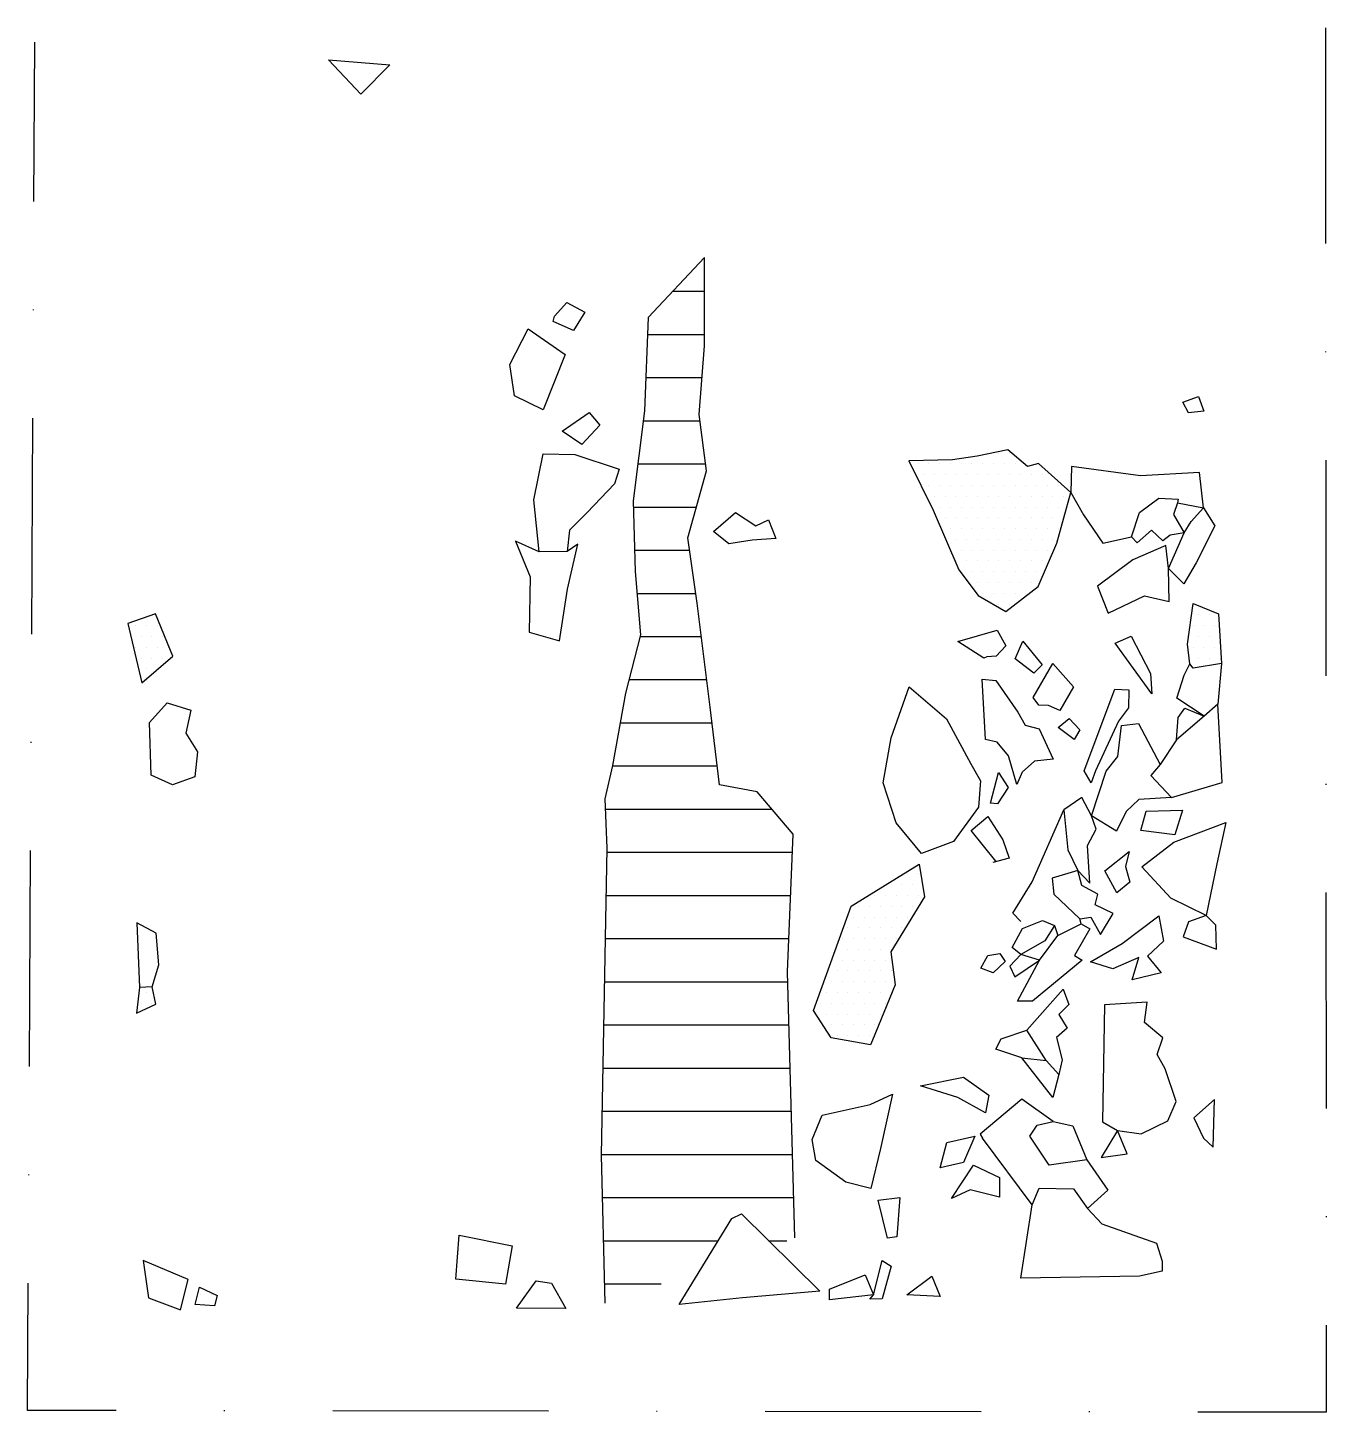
# Model space of a CAD drawing. Header units: metres. Extents: x 199 to 350, y -2300 to -2139.
import ezdxf

# ---------------------------------------------------------------- set-up
doc = ezdxf.new("R2010")
doc.units = ezdxf.units.M
doc.header["$LTSCALE"] = 25
doc.header["$MEASUREMENT"] = 0
doc.linetypes.add('STRICHPUNKTX2', pattern=[2, 1, -0.5, 0, -0.5])
doc.layers.get('0').update_dxf_attribs({"linetype": 'CONTINUOUS'})
for name, color, linetype in [('BEFUND', 1, 'CONTINUOUS'), ('BEFUNDSCHRAFF', 1, 'CONTINUOUS'), ('GRABUNGSGRENZE', 3, 'STRICHPUNKTX2'), ('STEINE', 4, 'CONTINUOUS'), ('STEINESCHRAFF', 4, 'CONTINUOUS')]:
    doc.layers.add(name, color=color, linetype=linetype)

# ---------------------------------------------------------------- blocks, each defined once
blk = doc.blocks.new('*X1')
at = {"color": 0}
for p, q in [((335, -2182.5), (335, -2182.5)), ((334.375, -2183.75), (334.375, -2183.75)), ((311.875, -2188.75), (311.875, -2188.75)), ((313.125, -2188.75), (313.125, -2188.75)), ((302.5, -2190), (302.5, -2190)), ((303.75, -2190), (303.75, -2190)), ((305, -2190), (305, -2190)), ((306.25, -2190), (306.25, -2190)), ((307.5, -2190), (307.5, -2190)), ((308.75, -2190), (308.75, -2190)), ((310, -2190), (310, -2190)), ((311.25, -2190), (311.25, -2190)), ((312.5, -2190), (312.5, -2190)), ((313.75, -2190), (313.75, -2190)), ((303.125, -2191.25), (303.125, -2191.25)), ((303.75, -2192.5), (303.75, -2192.5)), ((304.375, -2191.25), (304.375, -2191.25)), ((305, -2192.5), (305, -2192.5)), ((305.625, -2191.25), (305.625, -2191.25)), ((306.25, -2192.5), (306.25, -2192.5)), ((306.875, -2191.25), (306.875, -2191.25)), ((307.5, -2192.5), (307.5, -2192.5)), ((308.125, -2191.25), (308.125, -2191.25)), ((308.75, -2192.5), (308.75, -2192.5)), ((309.375, -2191.25), (309.375, -2191.25)), ((310, -2192.5), (310, -2192.5)), ((310.625, -2191.25), (310.625, -2191.25)), ((311.25, -2192.5), (311.25, -2192.5)), ((311.875, -2191.25), (311.875, -2191.25)), ((312.5, -2192.5), (312.5, -2192.5)), ((313.125, -2191.25), (313.125, -2191.25)), ((313.75, -2192.5), (313.75, -2192.5)), ((314.375, -2191.25), (314.375, -2191.25)), ((315, -2192.5), (315, -2192.5)), ((315.625, -2191.25), (315.625, -2191.25)), ((316.25, -2192.5), (316.25, -2192.5)), ((316.875, -2191.25), (316.875, -2191.25)), ((317.5, -2192.5), (317.5, -2192.5)), ((318.75, -2192.5), (318.75, -2192.5)), ((304.375, -2193.75), (304.375, -2193.75)), ((305.625, -2193.75), (305.625, -2193.75)), ((306.875, -2193.75), (306.875, -2193.75)), ((308.125, -2193.75), (308.125, -2193.75)), ((309.375, -2193.75), (309.375, -2193.75)), ((310.625, -2193.75), (310.625, -2193.75)), ((311.875, -2193.75), (311.875, -2193.75)), ((313.125, -2193.75), (313.125, -2193.75)), ((314.375, -2193.75), (314.375, -2193.75)), ((315.625, -2193.75), (315.625, -2193.75)), ((316.875, -2193.75), (316.875, -2193.75)), ((318.125, -2193.75), (318.125, -2193.75)), ((319.375, -2193.75), (319.375, -2193.75)), ((305, -2195), (305, -2195)), ((306.25, -2195), (306.25, -2195)), ((307.5, -2195), (307.5, -2195)), ((308.75, -2195), (308.75, -2195)), ((310, -2195), (310, -2195)), ((311.25, -2195), (311.25, -2195)), ((312.5, -2195), (312.5, -2195)), ((313.75, -2195), (313.75, -2195)), ((315, -2195), (315, -2195)), ((316.25, -2195), (316.25, -2195)), ((317.5, -2195), (317.5, -2195)), ((318.75, -2195), (318.75, -2195)), ((305.625, -2196.25), (305.625, -2196.25)), ((306.25, -2197.5), (306.25, -2197.5)), ((306.875, -2196.25), (306.875, -2196.25)), ((307.5, -2197.5), (307.5, -2197.5)), ((308.125, -2196.25), (308.125, -2196.25)), ((308.75, -2197.5), (308.75, -2197.5)), ((309.375, -2196.25), (309.375, -2196.25)), ((310, -2197.5), (310, -2197.5)), ((310.625, -2196.25), (310.625, -2196.25)), ((311.25, -2197.5), (311.25, -2197.5)), ((311.875, -2196.25), (311.875, -2196.25)), ((312.5, -2197.5), (312.5, -2197.5)), ((313.125, -2196.25), (313.125, -2196.25)), ((313.75, -2197.5), (313.75, -2197.5)), ((314.375, -2196.25), (314.375, -2196.25)), ((315, -2197.5), (315, -2197.5)), ((315.625, -2196.25), (315.625, -2196.25)), ((316.25, -2197.5), (316.25, -2197.5)), ((316.875, -2196.25), (316.875, -2196.25)), ((317.5, -2197.5), (317.5, -2197.5)), ((318.125, -2196.25), (318.125, -2196.25)), ((318.75, -2197.5), (318.75, -2197.5)), ((319.375, -2196.25), (319.375, -2196.25)), ((306.875, -2198.75), (306.875, -2198.75)), ((308.125, -2198.75), (308.125, -2198.75)), ((309.375, -2198.75), (309.375, -2198.75)), ((310.625, -2198.75), (310.625, -2198.75)), ((311.875, -2198.75), (311.875, -2198.75)), ((313.125, -2198.75), (313.125, -2198.75)), ((314.375, -2198.75), (314.375, -2198.75)), ((315.625, -2198.75), (315.625, -2198.75)), ((316.875, -2198.75), (316.875, -2198.75)), ((318.125, -2198.75), (318.125, -2198.75)), ((306.25, -2200), (306.25, -2200)), ((307.5, -2200), (307.5, -2200)), ((308.75, -2200), (308.75, -2200)), ((310, -2200), (310, -2200)), ((311.25, -2200), (311.25, -2200)), ((312.5, -2200), (312.5, -2200)), ((313.75, -2200), (313.75, -2200)), ((315, -2200), (315, -2200)), ((316.25, -2200), (316.25, -2200)), ((317.5, -2200), (317.5, -2200)), ((306.875, -2201.25), (306.875, -2201.25)), ((308.125, -2201.25), (308.125, -2201.25)), ((309.375, -2201.25), (309.375, -2201.25)), ((310.625, -2201.25), (310.625, -2201.25)), ((311.875, -2201.25), (311.875, -2201.25)), ((313.125, -2201.25), (313.125, -2201.25)), ((314.375, -2201.25), (314.375, -2201.25)), ((315.625, -2201.25), (315.625, -2201.25)), ((316.875, -2201.25), (316.875, -2201.25)), ((307.5, -2202.5), (307.5, -2202.5)), ((308.75, -2202.5), (308.75, -2202.5)), ((309.375, -2203.75), (309.375, -2203.75)), ((310, -2202.5), (310, -2202.5)), ((310.625, -2203.75), (310.625, -2203.75)), ((311.25, -2202.5), (311.25, -2202.5)), ((311.875, -2203.75), (311.875, -2203.75)), ((312.5, -2202.5), (312.5, -2202.5)), ((313.125, -2203.75), (313.125, -2203.75)), ((313.75, -2202.5), (313.75, -2202.5)), ((314.375, -2203.75), (314.375, -2203.75)), ((315, -2202.5), (315, -2202.5)), ((315.625, -2203.75), (315.625, -2203.75)), ((316.25, -2202.5), (316.25, -2202.5)), ((310, -2205), (310, -2205)), ((311.25, -2205), (311.25, -2205)), ((312.5, -2205), (312.5, -2205)), ((313.75, -2205), (313.75, -2205)), ((315, -2205), (315, -2205)), ((311.875, -2206.25), (311.875, -2206.25)), ((313.125, -2206.25), (313.125, -2206.25)), ((334.375, -2206.25), (334.375, -2206.25)), ((211.875, -2208.75), (211.875, -2208.75)), ((213.125, -2208.75), (213.125, -2208.75)), ((214.375, -2208.75), (214.375, -2208.75)), ((334.375, -2208.75), (334.375, -2208.75)), ((335, -2207.5), (335, -2207.5)), ((335.625, -2208.75), (335.625, -2208.75)), ((336.25, -2207.5), (336.25, -2207.5)), ((336.875, -2208.75), (336.875, -2208.75)), ((212.5, -2210), (212.5, -2210)), ((213.75, -2210), (213.75, -2210)), ((215, -2210), (215, -2210)), ((335, -2210), (335, -2210)), ((336.25, -2210), (336.25, -2210)), ((211.875, -2211.25), (211.875, -2211.25)), ((213.125, -2211.25), (213.125, -2211.25)), ((214.375, -2211.25), (214.375, -2211.25)), ((215.625, -2211.25), (215.625, -2211.25)), ((334.375, -2211.25), (334.375, -2211.25)), ((335.625, -2211.25), (335.625, -2211.25)), ((336.875, -2211.25), (336.875, -2211.25)), ((212.5, -2212.5), (212.5, -2212.5)), ((213.75, -2212.5), (213.75, -2212.5)), ((215, -2212.5), (215, -2212.5)), ((335, -2212.5), (335, -2212.5)), ((336.25, -2212.5), (336.25, -2212.5)), ((337.5, -2212.5), (337.5, -2212.5)), ((213.125, -2213.75), (213.125, -2213.75)), ((214.375, -2213.75), (214.375, -2213.75)), ((301.25, -2237.5), (301.25, -2237.5)), ((302.5, -2237.5), (302.5, -2237.5)), ((299.375, -2238.75), (299.375, -2238.75)), ((300.625, -2238.75), (300.625, -2238.75)), ((301.875, -2238.75), (301.875, -2238.75)), ((297.5, -2240), (297.5, -2240)), ((298.75, -2240), (298.75, -2240)), ((300, -2240), (300, -2240)), ((301.25, -2240), (301.25, -2240)), ((302.5, -2240), (302.5, -2240)), ((295, -2242.5), (295, -2242.5)), ((295.625, -2241.25), (295.625, -2241.25)), ((296.25, -2242.5), (296.25, -2242.5)), ((296.875, -2241.25), (296.875, -2241.25)), ((297.5, -2242.5), (297.5, -2242.5)), ((298.125, -2241.25), (298.125, -2241.25)), ((298.75, -2242.5), (298.75, -2242.5)), ((299.375, -2241.25), (299.375, -2241.25)), ((300, -2242.5), (300, -2242.5)), ((300.625, -2241.25), (300.625, -2241.25)), ((301.25, -2242.5), (301.25, -2242.5)), ((301.875, -2241.25), (301.875, -2241.25)), ((294.375, -2243.75), (294.375, -2243.75)), ((295.625, -2243.75), (295.625, -2243.75)), ((296.875, -2243.75), (296.875, -2243.75)), ((298.125, -2243.75), (298.125, -2243.75)), ((299.375, -2243.75), (299.375, -2243.75)), ((300.625, -2243.75), (300.625, -2243.75)), ((293.75, -2245), (293.75, -2245)), ((295, -2245), (295, -2245)), ((296.25, -2245), (296.25, -2245)), ((297.5, -2245), (297.5, -2245)), ((298.75, -2245), (298.75, -2245)), ((300, -2245), (300, -2245)), ((293.125, -2246.25), (293.125, -2246.25)), ((294.375, -2246.25), (294.375, -2246.25)), ((295.625, -2246.25), (295.625, -2246.25)), ((296.875, -2246.25), (296.875, -2246.25)), ((298.125, -2246.25), (298.125, -2246.25)), ((299.375, -2246.25), (299.375, -2246.25)), ((292.5, -2247.5), (292.5, -2247.5)), ((293.125, -2248.75), (293.125, -2248.75)), ((293.75, -2247.5), (293.75, -2247.5)), ((294.375, -2248.75), (294.375, -2248.75)), ((295, -2247.5), (295, -2247.5)), ((295.625, -2248.75), (295.625, -2248.75)), ((296.25, -2247.5), (296.25, -2247.5)), ((296.875, -2248.75), (296.875, -2248.75)), ((297.5, -2247.5), (297.5, -2247.5)), ((298.125, -2248.75), (298.125, -2248.75)), ((298.75, -2247.5), (298.75, -2247.5)), ((299.375, -2248.75), (299.375, -2248.75)), ((292.5, -2250), (292.5, -2250)), ((293.75, -2250), (293.75, -2250)), ((295, -2250), (295, -2250)), ((296.25, -2250), (296.25, -2250)), ((297.5, -2250), (297.5, -2250)), ((298.75, -2250), (298.75, -2250)), ((213.125, -2251.25), (213.125, -2251.25)), ((291.875, -2251.25), (291.875, -2251.25)), ((293.125, -2251.25), (293.125, -2251.25)), ((294.375, -2251.25), (294.375, -2251.25)), ((295.625, -2251.25), (295.625, -2251.25)), ((296.875, -2251.25), (296.875, -2251.25)), ((298.125, -2251.25), (298.125, -2251.25)), ((299.375, -2251.25), (299.375, -2251.25)), ((212.5, -2252.5), (212.5, -2252.5)), ((213.75, -2252.5), (213.75, -2252.5)), ((291.25, -2252.5), (291.25, -2252.5)), ((291.875, -2253.75), (291.875, -2253.75)), ((292.5, -2252.5), (292.5, -2252.5)), ((293.125, -2253.75), (293.125, -2253.75)), ((293.75, -2252.5), (293.75, -2252.5)), ((294.375, -2253.75), (294.375, -2253.75)), ((295, -2252.5), (295, -2252.5)), ((295.625, -2253.75), (295.625, -2253.75)), ((296.25, -2252.5), (296.25, -2252.5)), ((296.875, -2253.75), (296.875, -2253.75)), ((297.5, -2252.5), (297.5, -2252.5)), ((298.125, -2253.75), (298.125, -2253.75)), ((298.75, -2252.5), (298.75, -2252.5)), ((292.5, -2255), (292.5, -2255)), ((293.75, -2255), (293.75, -2255)), ((295, -2255), (295, -2255)), ((296.25, -2255), (296.25, -2255)), ((297.5, -2255), (297.5, -2255)), ((293.125, -2256.25), (293.125, -2256.25)), ((294.375, -2256.25), (294.375, -2256.25)), ((295.625, -2256.25), (295.625, -2256.25)), ((296.875, -2256.25), (296.875, -2256.25)), ((219.375, -2286.25), (219.375, -2286.25)), ((220.625, -2286.25), (220.625, -2286.25))]:
    blk.add_line(p, q, dxfattribs=at)
blk = doc.blocks.new('*X2')
at = {"color": 0}
for p, q in [((274.11, -2170), (277.78, -2170)), ((271.16, -2175), (277.78, -2175)), ((270.96, -2180), (277.48, -2180)), ((270.66, -2185), (277.22, -2185)), ((270.04, -2190), (277.89, -2190)), ((269.52, -2195), (276.82, -2195)), ((269.65, -2200), (276.02, -2200)), ((269.94, -2205), (276.74, -2205)), ((270.32, -2210), (277.4, -2210)), ((269.03, -2215), (278.03, -2215)), ((268, -2220), (278.65, -2220)), ((267.09, -2225), (279.26, -2225)), ((266.27, -2230), (285.58, -2230)), ((266.44, -2235), (287.94, -2235)), ((266.35, -2240), (287.73, -2240)), ((266.25, -2245), (287.53, -2245)), ((266.16, -2250), (287.4, -2250)), ((266.07, -2255), (287.55, -2255)), ((265.98, -2260), (287.69, -2260)), ((265.89, -2265), (287.83, -2265)), ((265.79, -2270), (287.97, -2270)), ((265.92, -2275), (288.11, -2275)), ((266.05, -2280), (279.35, -2280)), ((285.19, -2280), (287.31, -2280)), ((266.17, -2285), (272.75, -2285))]:
    blk.add_line(p, q, dxfattribs=at)

msp = doc.modelspace()

# ---------------------------------------------------------------- linework, layer by layer
at = {"layer": 'BEFUND'}
msp.add_lwpolyline([(288.24, -2279.68), (287.37, -2248.83), (288.02, -2232.9), (283.88, -2228), (279.52, -2227.18), (278.43, -2218.19), (276.91, -2206.14), (275.82, -2198.58), (278, -2190.82), (277.13, -2184.28), (277.78, -2176.31), (277.78, -2166.1), (271.24, -2173.04), (270.81, -2183.87), (269.5, -2194.29), (269.72, -2202.46), (270.37, -2209.81), (268.63, -2216.56), (267.1, -2224.93), (266.23, -2228.81), (266.45, -2234.53), (265.79, -2270.08), (266.23, -2287.24)], dxfattribs=at)
at = {"layer": 'GRABUNGSGRENZE', "flags": 128}
msp.add_lwpolyline([(349.69, -2139.47), (349.79, -2299.88), (199.36, -2299.67), (200.18, -2141.14)], dxfattribs=at)
at = {"layer": 'STEINE'}
for points in [[(241.33, -2143.76), (237.97, -2147.18), (234.2, -2143.21), (241.33, -2143.76)], [(260.39, -2172.88), (261.82, -2171.3), (263.91, -2172.42), (262.58, -2174.56), (260.24, -2173.49), (260.39, -2172.88)], [(255.76, -2182.1), (255.2, -2178.48), (257.34, -2174.36), (261.62, -2177.31), (259.08, -2183.73), (255.76, -2182.1)], [(261.27, -2186.22), (264.42, -2184.03), (265.65, -2185.51), (263.56, -2187.75), (261.27, -2186.22)], [(258.63, -2200.18), (258.01, -2194.17), (259.08, -2188.82), (262.75, -2188.92), (267.89, -2190.6), (267.33, -2192.33), (264.18, -2195.64), (262.14, -2197.68), (261.84, -2200.17)], [(301.45, -2189.66), (304.25, -2195.36), (307.21, -2202.28), (309.45, -2205.24), (312.66, -2207.12), (316.43, -2204.21), (318.57, -2199.17), (320.19, -2193.31), (316.47, -2189.95), (315.2, -2190.31), (312.91, -2188.38), (309.34, -2189.09), (306.49, -2189.55), (301.45, -2189.66)], [(332.57, -2194.53), (335.57, -2195.09), (335.11, -2191.01), (328.29, -2191.37), (320.29, -2190.31), (320.19, -2193.31), (321.67, -2195.91), (323.91, -2199.17), (327.22, -2198.45)], [(327.22, -2198.45), (328.14, -2195.65), (330.38, -2193.97), (332.62, -2194.07), (332.57, -2194.53), (332.11, -2195.85), (333.33, -2197.99), (331.7, -2198.25), (330.84, -2198.91), (329.56, -2197.69), (327.88, -2199.16), (327.22, -2198.45)], [(280.58, -2199.25), (278.79, -2197.82), (281.34, -2195.63), (283.73, -2197.16), (285.16, -2196.49), (286.02, -2198.63), (283.27, -2198.84), (280.58, -2199.25)], [(331.5, -2202.12), (333.33, -2197.99), (334.15, -2196.67), (335.57, -2195.09), (336.9, -2197.17), (334.71, -2201.45), (333.29, -2203.9), (331.5, -2202.12)], [(258.63, -2200.18), (255.88, -2198.96), (257.56, -2203.08), (257.46, -2209.5), (260.98, -2210.51), (261.89, -2204.5), (263.11, -2199.31), (261.84, -2200.17), (258.63, -2200.18)], [(331.61, -2205.94), (331.5, -2202.12), (331.19, -2199.47), (327.38, -2201.1), (323.3, -2204.16), (324.53, -2207.31), (328.75, -2205.27), (331.61, -2205.94)], [(337.67, -2213.11), (334.36, -2213.67), (334, -2213.16), (333.7, -2210.87), (334.36, -2206.19), (337.31, -2207.36), (337.67, -2213.11), (337.22, -2217.85)], [(212.6, -2215.38), (216.16, -2212.27), (214.18, -2207.38), (210.97, -2208.51), (212.6, -2215.38)], [(310.12, -2212.52), (307.11, -2210.58), (311.65, -2209.26), (312.67, -2211.09), (311.55, -2212.26), (310.48, -2212.37), (310.48, -2212.37), (310.12, -2212.52)], [(329.58, -2216.63), (325.35, -2210.78), (327.18, -2209.96), (329.42, -2214.29), (329.58, -2216.63)], [(313.74, -2212.57), (314.65, -2210.53), (316.89, -2213.28), (315.93, -2214.25), (313.74, -2212.57)], [(315.83, -2217.05), (318.12, -2213.12), (320.51, -2215.82), (318.93, -2218.57), (317.61, -2218.01), (316.49, -2217.96), (315.83, -2217.05)], [(335.64, -2219.22), (332.48, -2217.14), (333.34, -2214.49), (334, -2213.16)], [(313.95, -2227.13), (312.98, -2223.82), (311.65, -2222.24), (310.33, -2221.94), (309.92, -2214.96), (311.5, -2215.11), (314.05, -2218.78), (314.91, -2220.26), (316.54, -2220.71), (318.17, -2224.23), (315.98, -2224.43), (314.56, -2225.7), (313.95, -2227.13)], [(302.9, -2235.13), (299.95, -2231.57), (298.47, -2226.94), (299.38, -2221.74), (301.47, -2215.83), (305.8, -2219.55), (308.6, -2224.74), (309.72, -2226.73), (309.52, -2229.78), (306.62, -2233.76), (302.9, -2235.13)], [(321.74, -2225.55), (325.3, -2216.12), (326.93, -2216.17), (326.88, -2218.26), (325.71, -2219.79), (323.06, -2225.55), (322.56, -2226.97), (321.74, -2225.55)], [(213.68, -2226.07), (213.47, -2219.96), (215.51, -2217.67), (218.26, -2218.53), (217.7, -2221.18), (219.02, -2223.37), (218.72, -2226.27), (216.12, -2227.19), (213.68, -2226.07)], [(331.88, -2228.65), (337.73, -2226.91), (337.22, -2217.85), (335.64, -2219.22), (332.43, -2221.98), (330.55, -2224.83)], [(332.43, -2221.98), (332.63, -2219.38), (333.4, -2218.31), (335.64, -2219.22)], [(320.57, -2221.93), (318.73, -2220.56), (320, -2219.49), (321.23, -2220.81), (320.57, -2221.93)], [(331.88, -2228.65), (328.06, -2228.9), (326.63, -2230.28), (325.51, -2232.57), (322.61, -2230.79), (324.29, -2225.6), (325.66, -2223.92), (326.06, -2220.3), (328.05, -2220.09), (330.55, -2224.83), (329.48, -2226.1), (331.88, -2228.65)], [(310.89, -2229.32), (311.81, -2225.76), (312.93, -2227.49), (311.71, -2229.37), (310.89, -2229.32)], [(319.4, -2230.08), (319.86, -2234.71), (321.03, -2237.11), (322.41, -2238.58), (322.15, -2234.2), (323.12, -2232.32), (322.61, -2230.79), (321.49, -2228.65), (319.4, -2230.08)], [(311.51, -2236.04), (308.66, -2232.48), (310.59, -2230.85), (312.32, -2233.55), (313.04, -2235.69), (311.15, -2236.2)], [(314.42, -2243.02), (313.5, -2242.05), (315.74, -2238.44), (319.4, -2230.08)], [(333.15, -2230.12), (332.23, -2232.98), (328.31, -2232.47), (328.92, -2230.23), (333.15, -2230.12)], [(335.86, -2242.34), (331.78, -2240.31), (328.42, -2236.7), (332.13, -2233.84), (338.14, -2231.55), (337.13, -2236.33), (335.86, -2242.34)], [(325.52, -2239.7), (324.14, -2237.16), (326.94, -2234.91), (326.53, -2236.65), (327.04, -2238.48), (325.52, -2239.7)], [(297.01, -2257.29), (292.43, -2256.48), (290.39, -2253.32), (294.76, -2241.25), (302.65, -2236.36), (303.26, -2240.17), (299.35, -2246.54), (299.86, -2250.36), (297.21, -2256.78), (297.01, -2257.29)], [(321.03, -2237.11), (318.03, -2237.98), (318.23, -2239.86), (321.24, -2242.71), (322.51, -2242.5), (323.64, -2244.54), (325.11, -2242.1), (323.02, -2241.08), (323.33, -2239.86), (321.49, -2238.84), (321.03, -2237.11)], [(322.47, -2247.7), (326.13, -2245.56), (330.41, -2242.35), (330.92, -2245.3), (329.09, -2247.03), (330.67, -2248.97), (327.31, -2249.78), (328.07, -2247.19), (325.06, -2248.51), (322.47, -2247.7)], [(333.82, -2243.06), (333.21, -2244.79), (337.08, -2246.21), (336.98, -2243.46), (335.86, -2242.34), (333.82, -2243.06)], [(213.8, -2250.57), (214.56, -2248.02), (214.25, -2244.36), (212.01, -2243.19), (212.32, -2250.67)], [(314.42, -2246.84), (313.4, -2246.02), (314.62, -2243.83), (316.91, -2242.92), (318.29, -2243.47), (317.17, -2245.26), (314.42, -2246.84)], [(314.02, -2252.24), (316.56, -2247.5), (318.7, -2244.65), (321.39, -2243.27), (322.41, -2243.88), (320.63, -2246.94), (321.5, -2247.5), (315.75, -2252.24), (314.02, -2252.24)], [(318.29, -2243.47), (318.7, -2244.65)], [(321.39, -2243.27), (321.24, -2242.71)], [(309.79, -2248.42), (310.6, -2246.94), (311.98, -2246.74), (312.59, -2247.65), (311.21, -2248.98), (309.79, -2248.42)], [(314.42, -2246.84), (313.15, -2248.21), (313.71, -2249.44), (316.56, -2247.5), (316.56, -2247.5), (314.42, -2246.84)], [(211.96, -2253.63), (214.2, -2252.61), (213.8, -2250.57), (212.32, -2250.67), (211.96, -2253.63)], [(317.33, -2259.11), (315.09, -2255.6), (319.31, -2250.86), (319.97, -2252.64), (318.8, -2253.81), (319.77, -2255.39), (318.55, -2256.46), (319.21, -2259.06), (318.81, -2260.74)], [(324.1, -2252.69), (323.85, -2266.23), (325.59, -2267.25), (328.34, -2267.61), (331.44, -2266.13), (332.41, -2263.89), (331.13, -2260.07), (330.21, -2258.44), (330.87, -2256.5), (328.73, -2254.72), (329.04, -2252.38), (324.1, -2252.69)], [(314.53, -2258.81), (311.52, -2257.79), (312.13, -2256.62), (315.09, -2255.6)], [(318.1, -2263.39), (314.53, -2258.81), (317.33, -2259.11), (318.81, -2260.74), (318.1, -2263.39)], [(310.31, -2265.17), (307.1, -2263.39), (302.77, -2262.07), (307.76, -2261.05), (310.71, -2263.14), (310.31, -2265.17)], [(297.02, -2273.94), (294.12, -2273.23), (290.65, -2270.69), (290.24, -2268.29), (291.41, -2265.44), (296.96, -2264.21), (299.56, -2263.04), (298.14, -2269.31), (297.02, -2273.94)], [(318.15, -2266.19), (314.53, -2263.59), (309.7, -2267.67), (309.95, -2268.13)], [(336.84, -2263.63), (334.45, -2265.77), (335.57, -2268.11), (336.69, -2269.18), (336.84, -2263.63)], [(322.07, -2270.62), (317.69, -2271.23), (315.45, -2267.87), (316.32, -2266.6), (318.15, -2266.19), (320.44, -2266.7), (322.07, -2270.62)], [(305.07, -2271.54), (305.83, -2268.64), (309.09, -2267.87), (307.76, -2270.93), (305.07, -2271.54)], [(315.71, -2275.86), (309.95, -2268.13)], [(325.59, -2267.25), (323.7, -2270.36), (326.71, -2269.95), (325.59, -2267.25)], [(306.39, -2275.11), (308.94, -2271.23), (311.94, -2272.66), (311.94, -2274.95), (308.53, -2274.09), (306.39, -2275.11)], [(322.07, -2270.62), (324.47, -2274.13), (322.13, -2276.27)], [(314.39, -2284.32), (315.71, -2275.86), (316.52, -2273.93), (320.5, -2273.98), (322.13, -2276.27), (323.81, -2278.05), (330.13, -2280.29), (330.79, -2282.37), (330.79, -2283.54), (328.14, -2284.11), (314.39, -2284.32)], [(298.96, -2279.69), (297.89, -2275.32), (300.38, -2275.01), (300.03, -2279.54), (298.96, -2279.69)], [(274.83, -2287.4), (280.93, -2277.41), (282.05, -2276.9), (291.12, -2285.86), (282.16, -2286.63), (274.83, -2287.4)], [(248.95, -2284.46), (249.36, -2279.37), (255.47, -2280.59), (254.71, -2285.02), (248.95, -2284.46)], [(217.08, -2288), (217.94, -2284.48), (212.75, -2282.3), (213.36, -2286.62), (217.08, -2288)], [(297.33, -2286.26), (298.35, -2282.29), (299.37, -2282.95), (298.35, -2286.72), (296.93, -2286.77), (297.33, -2286.26)], [(292.24, -2286.83), (292.24, -2285.61), (296.36, -2283.97), (297.33, -2286.26), (292.24, -2286.83)], [(301.2, -2286.26), (304.11, -2284.12), (305.07, -2286.46), (301.2, -2286.26)], [(218.76, -2287.38), (219.27, -2285.4), (221.3, -2286.36), (221, -2287.54), (218.76, -2287.38)], [(255.98, -2287.82), (258.27, -2284.66), (260.06, -2284.91), (261.69, -2287.87), (255.98, -2287.82)]]:
    msp.add_lwpolyline(points, dxfattribs=at)
msp.add_lwpolyline([(335.62, -2183.88), (333.83, -2184.09), (333.17, -2182.87), (335, -2182.2)], close=True, dxfattribs=at)

# ---------------------------------------------------------------- block references
at = {"layer": 'BEFUNDSCHRAFF'}
msp.add_blockref('*X2', (0, 0), dxfattribs=at)
at = {"layer": 'STEINESCHRAFF'}
msp.add_blockref('*X1', (0, 0), dxfattribs=at)

doc.saveas('drawing.dxf')
